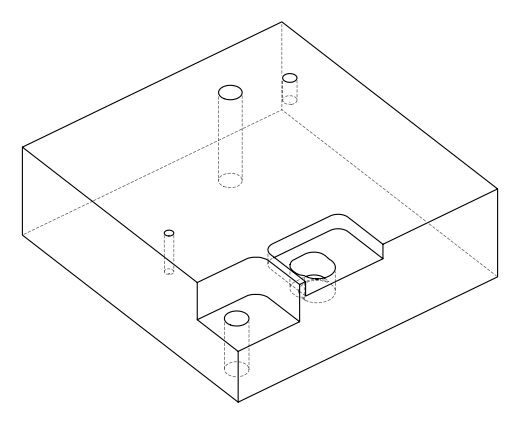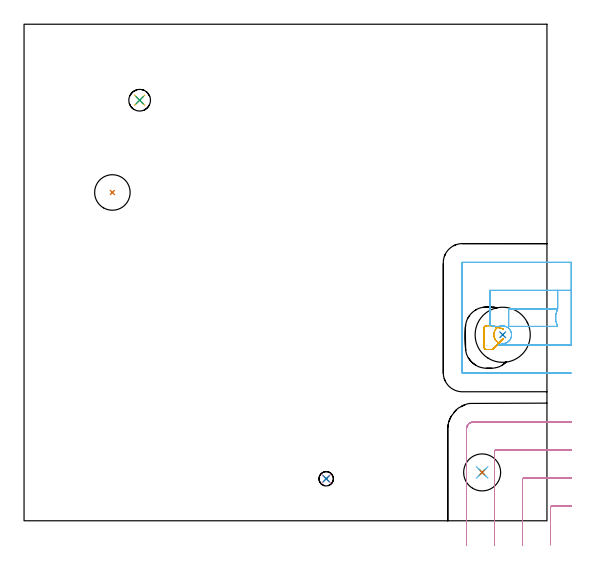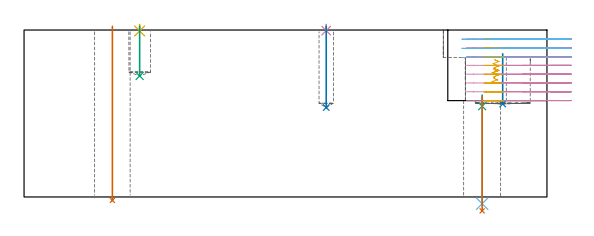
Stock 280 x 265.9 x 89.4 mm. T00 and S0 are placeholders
(PLAN: 12 operations, 7 tool changes, 10.9 min)
(1 INDEXABLE_INSERT_DRILL_THROUGH_HOLE_FROM_SOLID | STEP1HOLE_1 | NXT0302_009 | 0.37 min | 25326 mm3)
(2 INDEXABLE_INSERT_DRILL_BLIND_HOLE_FROM_SOLID | STEP1POCKET | NXT0302_030 | 0.11 min | 26817 mm3)
(3 SPOT_DRILL | STEP1HOLE | NXT0321_9005460120000 | 0.06 min | 4451 mm3)
(4 SPOT_DRILL_1 | STEP1POCKET_1 | NXT0321_9005460120000 | 0.03 min | 0 mm3)
(5 SPOT_DRILL_2 | STEP1POCKET_2 | NXT0321_9005460120000 | 0.03 min | 1 mm3)
(6 DRILL_THROUGH_HOLE_INTO_CENTER | STEP1HOLE | NXT0301_087 | 0.24 min | 5272 mm3)
(7 DRILL_TO_ENLARGE_THROUGH_HOLE | STEP1HOLE | UGT0301_264 | 0.25 min | 17782 mm3)
(8 DRILL_BLIND_HOLE_INTO_CENTER | STEP1POCKET_1 | UGT0301_196 | 0.18 min | 1854 mm3)
(9 DRILL_BLIND_HOLE_INTO_CENTER_1 | STEP1POCKET_2 | NXT0301_087 | 0.11 min | 2446 mm3)
(10 MILL_CORNER_NOTCH_RECTANGULAR | CORNER_NOTCH_RECTANGULAR | UGT0201_094 | Follow Part, ap 5, ae 75% | 5.65 min | 113262 mm3)
(11 MILL_OPEN_POCKET | POCKET_OPEN | UGT0201_094 | Follow Part, ap 5, ae 75% | 0.88 min | 9682 mm3)
(12 MILL_SLOT | SLOT_PARTIAL_RECTANGULAR | UGT0201_094 | Follow Part, ap 5, ae 75% | 2.97 min | 50254 mm3)
(TOOL NXT0302_009 | Index. Insert Drill 19mm [880-D1900L25-05] | D19 PA176 FL95 Z2)
(TOOL NXT0302_030 | Index. Insert Drill 29.5mm [880-D2950L32-03] | D29.5 PA176 FL89 Z2)
(TOOL NXT0321_9005460120000 | NC Spot Drill, 142deg, 12mm, Carbide, Uncoated | D12 PA142 FL30 Z2)
(TOOL NXT0301_087 | Carbide Drill 11.6mm [860.1-1160-058A1-MM 2214] | D11.6 PA140 FL72 Z2)
(TOOL UGT0301_264 | Twist Drill 19.8 mm | D19.8 PA118 FL140 Z2)
(TOOL UGT0301_196 | Twist Drill 7.7 mm | D7.7 PA118 FL73 Z2)
(TOOL UGT0201_094 | End mill 20 mm | D20 FL38 Z4)
(OP 1 INDEXABLE_INSERT_DRILL_THROUGH_HOLE_FROM_SOLID)
G17 G21 G94 G90
T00 M6
G54
G17 G0 G90 X47.3 Y175.8 S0 M3
G43 Z99.4 H1
G94 G81 G98 Z-1.832 F250. R91.4
G80
M5
M2
(OP 2 INDEXABLE_INSERT_DRILL_BLIND_HOLE_FROM_SOLID)
G17 G21 G94 G90
T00 M6
G54
G17 G0 G90 X256.3 Y99.6 S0 M3
G43 Z99.4 H1
G94 G81 G98 Z49.8 F250. R76.7
G80
M5
M2
(OP 3 SPOT_DRILL)
G17 G21 G94 G90
T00 M6
G54
G17 G0 G90 X245.3 Y25.9 S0 M3
G43 Z99.4 H0
G94 G81 G98 Z48.6 F250. R54.6
G80
M5
M2
(OP 4 SPOT_DRILL_1)
G17 G21 G94 G90
T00 M6
G54
G17 G0 G90 X161.8 Y22.5 S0 M3
G43 Z99.4 H0
G94 G81 G98 Z89.069 F250. R92.4
G80
M5
M2
(OP 5 SPOT_DRILL_2)
G17 G21 G94 G90
T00 M6
G54
G17 G0 G90 X61.9 Y225.2 S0 M3
G43 Z99.4 H0
G94 G81 G98 Z88.901 F250. R92.4
G80
M5
M2
(OP 6 DRILL_THROUGH_HOLE_INTO_CENTER)
G17 G21 G94 G90
T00 M6
G54
G17 G0 G90 X245.3 Y25.9 S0 M3
G43 Z99.4 H1
G94 G73 G98 Z-3.611 F250. Q11.042 R53.6
G80
M5
M2
(OP 7 DRILL_TO_ENLARGE_THROUGH_HOLE)
G17 G21 G94 G90
T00 M6
G54
G17 G0 G90 X245.3 Y25.9 S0 M3
G43 Z99.4 H0
G94 G73 G98 Z-7.449 F250. Q19.683 R53.6
G80
M5
M2
(OP 8 DRILL_BLIND_HOLE_INTO_CENTER)
G17 G21 G94 G90
T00 M6
G54
G17 G0 G90 X161.8 Y22.5 S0 M3
G43 Z99.4 H0
G94 G81 G98 Z47.9 F250. R91.4
G80
M5
M2
(OP 9 DRILL_BLIND_HOLE_INTO_CENTER_1)
G17 G21 G94 G90
T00 M6
G54
G17 G0 G90 X61.9 Y225.2 S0 M3
G43 Z99.4 H1
G94 G81 G98 Z64.8 F250. R91.4
G80
M5
M2
(OP 10 MILL_CORNER_NOTCH_RECTANGULAR)
G17 G21 G94 G90
T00 M6
G54
G17 G0 G90 X293. Y8. S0 M3
G43 Z99.4 H0
Z84.675
G94 G1 X290. F250.
X282.895 F500.
G3 X281.9 Y7.005 R1.
G1 Y-9.818
Y-12.818 F250.
G0 Z99.4
X293. Y23.
Z84.675
G1 X290.
X267.896 F500.
G3 X266.9 Y22.004 R1.
G1 Y-10.
Y-13. F250.
G0 Z99.4
X293. Y38.
Z84.675
G1 X290.
X252.896 F500.
G3 X251.9 Y37.004 R1.
G1 Y-10.
Y-13. F250.
G0 Z99.4
X293. Y53.
Z84.675
G1 X290.
X240.8 F500.
G3 X236.9 Y49.1 R3.9
G1 Y-10.
Y-13. F250.
G0 Z99.4
X293. Y8.
Z79.95
G1 X290.
X282.895 F500.
G3 X281.9 Y7.005 R1.
G1 Y-9.818
Y-12.818 F250.
G0 Z99.4
X293. Y23.
Z79.95
G1 X290.
X267.896 F500.
G3 X266.9 Y22.004 R1.
G1 Y-10.
Y-13. F250.
G0 Z99.4
X293. Y38.
Z79.95
G1 X290.
X252.896 F500.
G3 X251.9 Y37.004 R1.
G1 Y-10.
Y-13. F250.
G0 Z99.4
X293. Y53.
Z79.95
G1 X290.
X240.8 F500.
G3 X236.9 Y49.1 R3.9
G1 Y-10.
Y-13. F250.
G0 Z99.4
X293. Y8.
Z75.225
G1 X290.
X282.895 F500.
G3 X281.9 Y7.005 R1.
G1 Y-9.818
Y-12.818 F250.
G0 Z99.4
X293. Y23.
Z75.225
G1 X290.
X267.896 F500.
G3 X266.9 Y22.004 R1.
G1 Y-10.
Y-13. F250.
G0 Z99.4
X293. Y38.
Z75.225
G1 X290.
X252.896 F500.
G3 X251.9 Y37.004 R1.
G1 Y-10.
Y-13. F250.
G0 Z99.4
X293. Y53.
Z75.225
G1 X290.
X240.8 F500.
G3 X236.9 Y49.1 R3.9
G1 Y-10.
Y-13. F250.
G0 Z99.4
X293. Y8.
Z70.5
G1 X290.
X282.895 F500.
G3 X281.9 Y7.005 R1.
G1 Y-9.818
Y-12.818 F250.
G0 Z99.4
X293. Y23.
Z70.5
G1 X290.
X267.896 F500.
G3 X266.9 Y22.004 R1.
G1 Y-10.
Y-13. F250.
G0 Z99.4
X293. Y38.
Z70.5
G1 X290.
X252.896 F500.
G3 X251.9 Y37.004 R1.
G1 Y-10.
Y-13. F250.
G0 Z99.4
X293. Y53.
Z70.5
G1 X290.
X240.8 F500.
G3 X236.9 Y49.1 R3.9
G1 Y-10.
Y-13. F250.
G0 Z99.4
X293. Y8.
Z65.775
G1 X290.
X282.895 F500.
G3 X281.9 Y7.005 R1.
G1 Y-9.818
Y-12.818 F250.
G0 Z99.4
X293. Y23.
Z65.775
G1 X290.
X267.896 F500.
G3 X266.9 Y22.004 R1.
G1 Y-10.
Y-13. F250.
G0 Z99.4
X293. Y38.
Z65.775
G1 X290.
X252.896 F500.
G3 X251.9 Y37.004 R1.
G1 Y-10.
Y-13. F250.
G0 Z99.4
X293. Y53.
Z65.775
G1 X290.
X240.8 F500.
G3 X236.9 Y49.1 R3.9
G1 Y-10.
Y-13. F250.
G0 Z99.4
X293. Y8.
Z61.05
G1 X290.
X282.895 F500.
G3 X281.9 Y7.005 R1.
G1 Y-9.818
Y-12.818 F250.
G0 Z99.4
X293. Y23.
Z61.05
G1 X290.
X267.896 F500.
G3 X266.9 Y22.004 R1.
G1 Y-10.
Y-13. F250.
G0 Z99.4
X293. Y38.
Z61.05
G1 X290.
X252.896 F500.
G3 X251.9 Y37.004 R1.
G1 Y-10.
Y-13. F250.
G0 Z99.4
X293. Y53.
Z61.05
G1 X290.
X240.8 F500.
G3 X236.9 Y49.1 R3.9
G1 Y-10.
Y-13. F250.
G0 Z99.4
X293. Y8.
Z56.325
G1 X290.
X282.895 F500.
G3 X281.9 Y7.005 R1.
G1 Y-9.818
Y-12.818 F250.
G0 Z99.4
X293. Y23.
Z56.325
G1 X290.
X267.896 F500.
G3 X266.9 Y22.004 R1.
G1 Y-10.
Y-13. F250.
G0 Z99.4
X293. Y38.
Z56.325
G1 X290.
X252.896 F500.
G3 X251.9 Y37.004 R1.
G1 Y-10.
Y-13. F250.
G0 Z99.4
X293. Y53.
Z56.325
G1 X290.
X240.8 F500.
G3 X236.9 Y49.1 R3.9
G1 Y-10.
Y-13. F250.
G0 Z99.4
X293. Y8.
Z51.6
G1 X290.
X282.895 F500.
G3 X281.9 Y7.005 R1.
G1 Y-9.818
Y-12.818 F250.
G0 Z99.4
X293. Y23.
Z51.6
G1 X290.
X267.896 F500.
G3 X266.9 Y22.004 R1.
G1 Y-10.
Y-13. F250.
G0 Z99.4
X293. Y38.
Z51.6
G1 X290.
X252.896 F500.
G3 X251.9 Y37.004 R1.
G1 Y-10.
Y-13. F250.
G0 Z99.4
X293. Y53.
Z51.6
G1 X290.
X240.8 F500.
G3 X236.9 Y49.1 R3.9
G1 Y-10.
Y-13. F250.
G0 Z99.4
M5
M2
(OP 11 MILL_OPEN_POCKET)
G17 G21 G94 G90
T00 M6
G54
G17 G0 G90 X256.557 Y102.724 S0 M3
G43 Z99.4 H0
Z84.662
G94 G1 X253.674 Y103.555 F250.
X250.588 Y104.445 F500.
G3 X250.2 Y104.5 R1.4
G1 X247.7
G3 X246.3 Y103.1 R1.4
G1 Y93.1
G3 X247.7 Y91.7 R1.4
G1 X250.2
G3 X251.182 Y92.102 R1.4
G1 X254.392 Y95.259
X256.531 Y97.363 F250.
G0 X256.557 Y102.724 Z79.925
G1 X253.674 Y103.555
X250.588 Y104.445 F500.
G3 X250.2 Y104.5 R1.4
G1 X247.7
G3 X246.3 Y103.1 R1.4
G1 Y93.1
G3 X247.7 Y91.7 R1.4
G1 X250.2
G3 X251.182 Y92.102 R1.4
G1 X254.392 Y95.259
X256.531 Y97.363 F250.
G0 X256.557 Y102.724 Z75.187
G1 X253.674 Y103.555
X250.588 Y104.445 F500.
G3 X250.2 Y104.5 R1.4
G1 X247.7
G3 X246.3 Y103.1 R1.4
G1 Y93.1
G3 X247.7 Y91.7 R1.4
G1 X250.2
G3 X251.182 Y92.102 R1.4
G1 X254.392 Y95.259
X256.531 Y97.363 F250.
G0 X256.557 Y102.724 Z70.45
G1 X253.674 Y103.555
X250.588 Y104.445 F500.
G3 X250.2 Y104.5 R1.4
G1 X247.7
G3 X246.3 Y103.1 R1.4
G1 Y93.1
G3 X247.7 Y91.7 R1.4
G1 X250.2
G3 X251.182 Y92.102 R1.4
G1 X254.392 Y95.259
X256.531 Y97.363 F250.
G0 X252.051 Y97.477 Z73.45
G1 X252.121 Y97.348 Z73.411
X252.268 Y97.076 Z73.328
X252.779 Y96.406 Z73.102
X253.399 Y95.836 Z72.876
X254.11 Y95.384 Z72.651
X254.392 Y95.259 Z72.568
X251.185 Y92.105 Z71.363
X254.392 Y95.259 Z70.157
X254.11 Y95.384 Z70.074
X253.399 Y95.836 Z69.849
X252.779 Y96.406 Z69.623
X252.268 Y97.076 Z69.397
X252.121 Y97.348 Z69.315
X251.975 Y97.619 Z69.232
X251.831 Y97.967 Z69.131
X251.744 Y98.263 Z69.048
X251.68 Y98.482 Z68.987
X251.637 Y98.706 Z68.926
X251.579 Y99.009 Z68.843
X251.548 Y99.836 Z68.622
X251.661 Y100.655 Z68.4
X251.914 Y101.442 Z68.179
X252.299 Y102.174 Z67.957
X252.805 Y102.828 Z67.735
X253.417 Y103.385 Z67.514
X253.674 Y103.555 Z67.431
X250.593 Y104.444 Z66.572
X253.674 Y103.555 Z65.712
X250.588 Y104.445 F500.
G3 X250.2 Y104.5 R1.4
G1 X247.7
G3 X246.3 Y103.1 R1.4
G1 Y93.1
G3 X247.7 Y91.7 R1.4
G1 X250.2
G3 X251.182 Y92.102 R1.4
G1 X254.392 Y95.259
X256.531 Y97.363 F250.
G0 X252.053 Y97.475 Z68.712
G1 X252.152 Y97.272 Z68.652
X252.533 Y96.698 Z68.467
X252.993 Y96.185 Z68.283
X253.522 Y95.744 Z68.098
X254.11 Y95.384 Z67.913
X254.392 Y95.259 Z67.831
X251.185 Y92.105 Z66.625
X254.392 Y95.259 Z65.42
X254.11 Y95.384 Z65.337
X253.522 Y95.744 Z65.153
X252.993 Y96.185 Z64.968
X252.533 Y96.698 Z64.783
X252.152 Y97.272 Z64.599
X251.883 Y97.854 Z64.427
X251.769 Y98.148 Z64.342
X251.697 Y98.397 Z64.273
X251.637 Y98.706 Z64.189
X251.579 Y99.009 Z64.106
X251.548 Y99.836 Z63.884
X251.661 Y100.655 Z63.663
X251.914 Y101.442 Z63.441
X252.299 Y102.174 Z63.219
X252.805 Y102.828 Z62.998
X253.417 Y103.385 Z62.776
X253.674 Y103.555 Z62.694
X250.593 Y104.444 Z61.834
X253.674 Y103.555 Z60.975
X250.588 Y104.445 F500.
G3 X250.2 Y104.5 R1.4
G1 X247.7
G3 X246.3 Y103.1 R1.4
G1 Y93.1
G3 X247.7 Y91.7 R1.4
G1 X250.2
G3 X251.182 Y92.102 R1.4
G1 X254.392 Y95.259
X256.531 Y97.363 F250.
G0 X256.557 Y102.724 Z56.237
G1 X253.674 Y103.555
X250.588 Y104.445 F500.
G3 X250.2 Y104.5 R1.4
G1 X247.7
G3 X246.3 Y103.1 R1.4
G1 Y93.1
G3 X247.7 Y91.7 R1.4
G1 X250.2
G3 X251.182 Y92.102 R1.4
G1 X254.392 Y95.259
X256.531 Y97.363 F250.
G0 X256.562 Y102.723 Z51.5
G1 X253.679 Y103.554
X250.588 Y104.445 F500.
G3 X250.2 Y104.5 R1.4
G1 X247.7
G3 X246.3 Y103.1 R1.4
G1 Y93.1
G3 X247.7 Y91.7 R1.4
G1 X250.2
G3 X251.182 Y92.102 R1.4
G1 X254.392 Y95.259
X256.531 Y97.363 F250.
G0 Z99.4
M5
M2
(OP 12 MILL_SLOT)
G17 G21 G94 G90
T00 M6
G54
G17 G0 G90 X293. Y123.4 S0 M3
G43 Z99.4 H0
Z84.5
G94 G1 X290. F250.
X285.716 F500.
Y113.4
G3 X285.716 Y104.1 R10.
G1 X259.5
Y113.4
X285.716
Y123.4
X249.5
Y104.502
X250.204 Y104.51
X250.294 Y104.501
X250.457 Y104.478
G2 X250.767 Y104.411 R3.399
G3 X251.175 Y104.31 R10.
G1 X252.026 Y104.094
X252.496 Y104.103
G3 X254.631 Y104.142 R10.
G1 X254.646
X254.695 Y104.15
G3 X255.115 Y104.214 R10.
G1 X255.275 Y104.244
X255.417 Y104.268
G2 X256.553 Y104.341 R6.617
X256.791 Y104.322 R4.749
X260.526 Y97.435 R4.752
X259.113 Y95.775 R4.752
X257.091 Y94.918 R4.763
G1 X256.735 Y94.865
G3 X254.134 Y94.1 R10.
G1 X290.
X293. F250.
Y138.4
X290.
X234.7 F500.
G3 X234.5 Y138.2 R0.2
G1 Y79.3
G3 X234.7 Y79.1 R0.2
G1 X290.
X293. F250.
G0 Y123.4 Z79.6
G1 X290.
X285.716 F500.
Y113.4
G3 X285.716 Y104.1 R10.
G1 X259.5
Y113.4
X285.716
Y123.4
X249.5
Y104.502
X250.204 Y104.51
G2 X250.767 Y104.411 R3.399
G3 X255.115 Y104.214 R10.
G2 X255.806 Y104.315 R6.617
X256.734 Y104.328 R6.279
X257.309 Y104.239 R4.752
X260.044 Y96.679 R4.753
X259.84 Y96.435 R4.763
X257.091 Y94.918 R4.791
G1 X256.735 Y94.865
G3 X254.134 Y94.1 R10.
G1 X290.
X293. F250.
Y138.4
X290.
X234.7 F500.
G3 X234.5 Y138.2 R0.2
G1 Y79.3
G3 X234.7 Y79.1 R0.2
G1 X290.
X293. F250.
G0 Y123.4 Z74.7
G1 X290.
X285.716 F500.
Y113.4
G3 X285.716 Y104.1 R10.
G1 X259.5
Y113.4
X285.716
Y123.4
X249.5
Y104.502
X250.204 Y104.51
X250.313 Y104.499
G2 X250.768 Y104.411 R3.399
G3 X255.115 Y104.214 R10.
G2 X255.922 Y104.324 R6.695
X256.734 Y104.328 R6.279
X257.309 Y104.239 R4.752
X260.044 Y96.679 R4.753
X259.841 Y96.437 R4.763
X257.091 Y94.918 R4.791
G1 X256.735 Y94.865
G3 X254.134 Y94.1 R10.
G1 X290.
X293. F250.
Y138.4
X290.
X234.7 F500.
G3 X234.5 Y138.2 R0.2
G1 Y79.3
G3 X234.7 Y79.1 R0.2
G1 X290.
X293. F250.
G0 Z99.4
M5
M2
